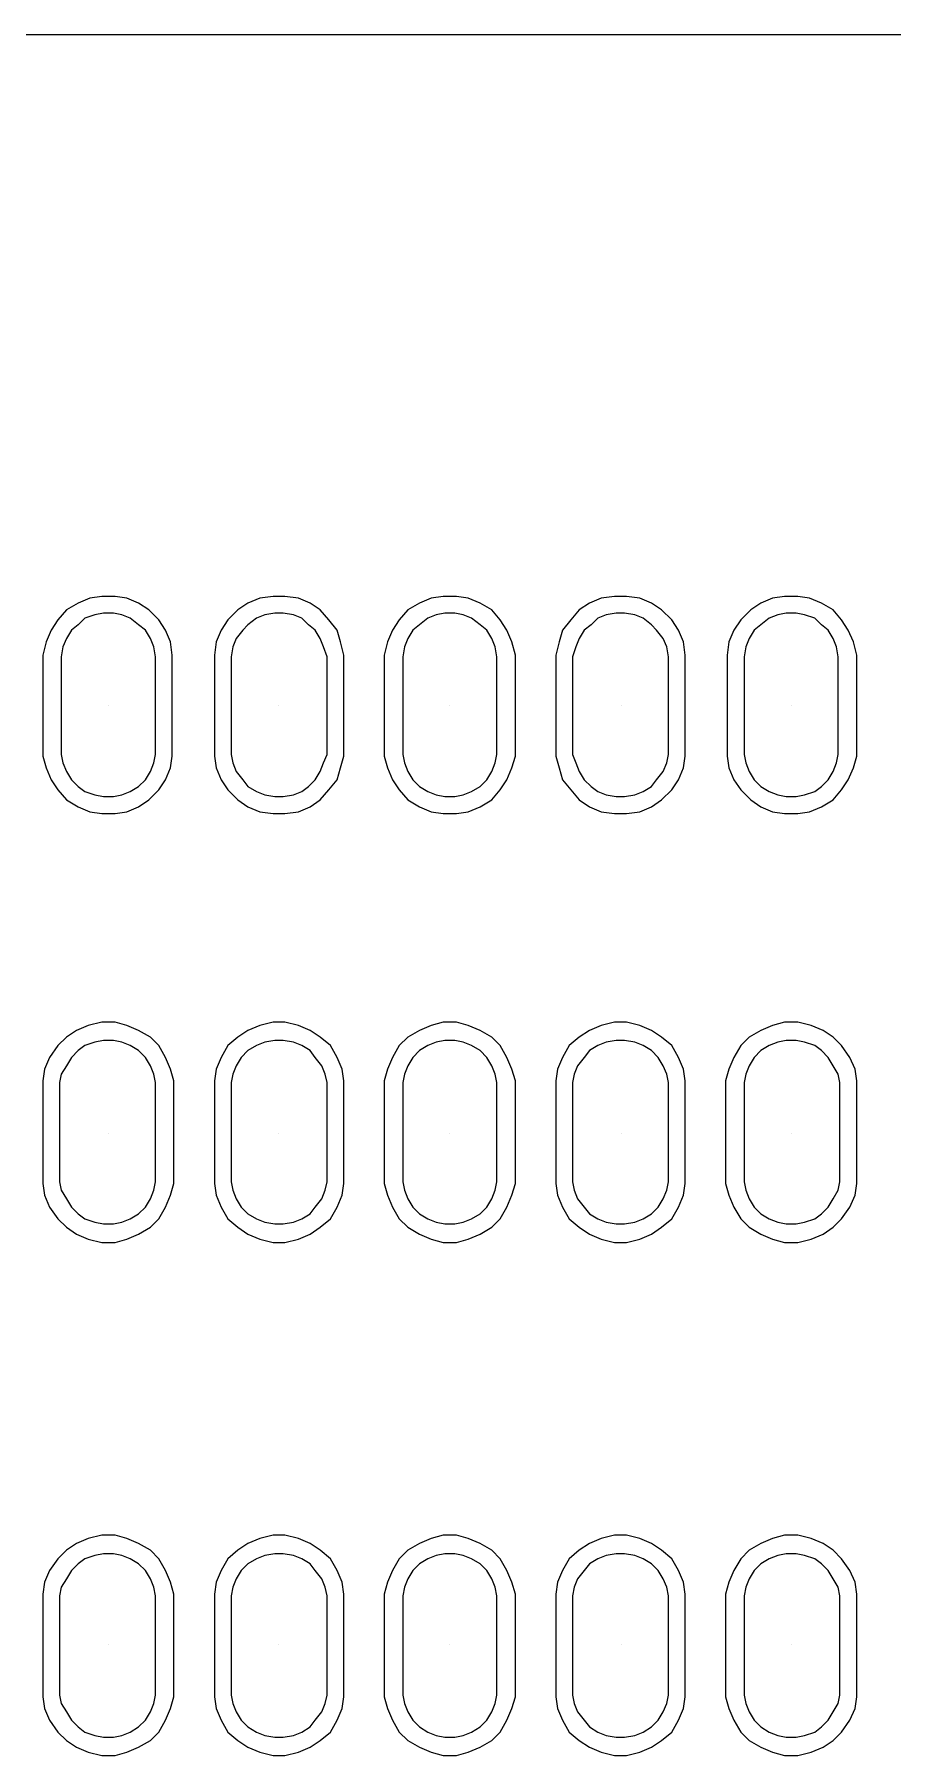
# Model space of a CAD drawing. Extents: x -4564 to 93, y -2074 to 43.
# Drawn here: x -2279 to -1769, y -980 to 43 of the extents above; entities that cross this region are included whole.
import ezdxf

# ---------------------------------------------------------------- set-up
doc = ezdxf.new("R2010")
doc.units = 0
for name, color, linetype in [('1', 1, 'CONTINUOUS'), ('3', 3, 'CONTINUOUS'), ('4', 4, 'CONTINUOUS')]:
    doc.layers.add(name, color=color, linetype=linetype)

msp = doc.modelspace()

# ---------------------------------------------------------------- linework, layer by layer
at = {"layer": '1'}
for p, q in [((-2235, -356), (-2235, -356)), ((-2134, -356), (-2134, -356)), ((-2032, -356), (-2032, -356)), ((-1930, -356), (-1930, -356)), ((-1829, -356), (-1829, -356)), ((-2235, -610), (-2235, -610)), ((-2134, -610), (-2134, -610)), ((-2032, -610), (-2032, -610)), ((-1930, -610), (-1930, -610)), ((-1829, -610), (-1829, -610)), ((-2235, -914), (-2235, -914)), ((-2134, -914), (-2134, -914)), ((-2032, -914), (-2032, -914)), ((-1930, -914), (-1930, -914)), ((-1829, -914), (-1829, -914))]:
    msp.add_line(p, q, dxfattribs=at)
at = {"layer": '3'}
for p, q in [((-4530, 43), (59, 43)), ((-2249, -304), (-2253, -308)), ((-2243, -302), (-2249, -304)), ((-2238, -301), (-2243, -302)), ((-2232, -301), (-2238, -301)), ((-2227, -302), (-2232, -301)), ((-2222, -304), (-2227, -302)), ((-2217, -308), (-2222, -304)), ((-2147, -304), (-2152, -308)), ((-2142, -302), (-2147, -304)), ((-2136, -301), (-2142, -302)), ((-2131, -301), (-2136, -301)), ((-2125, -302), (-2131, -301)), ((-2120, -304), (-2125, -302)), ((-2116, -308), (-2120, -304)), ((-2045, -304), (-2050, -308)), ((-2040, -302), (-2045, -304)), ((-2035, -301), (-2040, -302)), ((-2029, -301), (-2035, -301)), ((-2024, -302), (-2029, -301)), ((-2019, -304), (-2024, -302)), ((-2014, -308), (-2019, -304)), ((-1944, -304), (-1948, -308)), ((-1939, -302), (-1944, -304)), ((-1933, -301), (-1939, -302)), ((-1928, -301), (-1933, -301)), ((-1922, -302), (-1928, -301)), ((-1917, -304), (-1922, -302)), ((-1912, -308), (-1917, -304)), ((-1842, -304), (-1847, -308)), ((-1837, -302), (-1842, -304)), ((-1832, -301), (-1837, -302)), ((-1826, -301), (-1832, -301)), ((-1821, -302), (-1826, -301)), ((-1815, -304), (-1821, -302)), ((-1811, -308), (-1815, -304)), ((-2260, -316), (-2262, -321)), ((-2257, -311), (-2260, -316)), ((-2253, -308), (-2257, -311)), ((-2213, -311), (-2217, -308)), ((-2210, -316), (-2213, -311)), ((-2208, -321), (-2210, -316)), ((-2159, -316), (-2161, -321)), ((-2155, -311), (-2159, -316)), ((-2152, -308), (-2155, -311)), ((-2112, -311), (-2116, -308)), ((-2109, -316), (-2112, -311)), ((-2107, -321), (-2109, -316)), ((-2057, -316), (-2059, -321)), ((-2054, -311), (-2057, -316)), ((-2050, -308), (-2054, -311)), ((-2010, -311), (-2014, -308)), ((-2007, -316), (-2010, -311)), ((-2005, -321), (-2007, -316)), ((-1955, -316), (-1957, -321)), ((-1952, -311), (-1955, -316)), ((-1948, -308), (-1952, -311)), ((-1909, -311), (-1912, -308)), ((-1905, -316), (-1909, -311)), ((-1903, -321), (-1905, -316)), ((-1854, -316), (-1856, -321)), ((-1851, -311), (-1854, -316)), ((-1847, -308), (-1851, -311)), ((-1807, -311), (-1811, -308)), ((-1804, -316), (-1807, -311)), ((-1802, -321), (-1804, -316)), ((-2262, -321), (-2263, -327)), ((-2263, -327), (-2263, -385)), ((-2207, -327), (-2208, -321)), ((-2207, -385), (-2207, -327)), ((-2161, -321), (-2162, -327)), ((-2162, -327), (-2162, -385)), ((-2105, -327), (-2107, -321)), ((-2105, -385), (-2105, -327)), ((-2059, -321), (-2060, -327)), ((-2060, -327), (-2060, -385)), ((-2004, -327), (-2005, -321)), ((-2004, -385), (-2004, -327)), ((-1957, -321), (-1959, -327)), ((-1959, -327), (-1959, -385)), ((-1902, -327), (-1903, -321)), ((-1902, -385), (-1902, -327)), ((-1856, -321), (-1857, -327)), ((-1857, -327), (-1857, -385)), ((-1801, -327), (-1802, -321)), ((-1801, -385), (-1801, -327)), ((-2263, -385), (-2262, -390)), ((-2208, -390), (-2207, -385)), ((-2207, -385), (-2207, -385)), ((-2162, -385), (-2161, -390)), ((-2107, -390), (-2105, -385)), ((-2105, -385), (-2105, -385)), ((-2060, -385), (-2059, -390)), ((-2005, -390), (-2004, -385)), ((-2004, -385), (-2004, -385)), ((-1959, -385), (-1957, -390)), ((-1903, -390), (-1902, -385)), ((-1902, -385), (-1902, -385)), ((-1857, -385), (-1856, -390)), ((-1802, -390), (-1801, -385)), ((-1801, -385), (-1801, -385)), ((-2262, -390), (-2260, -395)), ((-2260, -395), (-2257, -400)), ((-2213, -400), (-2210, -395)), ((-2210, -395), (-2208, -390)), ((-2161, -390), (-2159, -395)), ((-2159, -395), (-2155, -400)), ((-2112, -400), (-2109, -395)), ((-2109, -395), (-2107, -390)), ((-2059, -390), (-2057, -395)), ((-2057, -395), (-2054, -400)), ((-2010, -400), (-2007, -395)), ((-2007, -395), (-2005, -390)), ((-1957, -390), (-1955, -395)), ((-1955, -395), (-1952, -400)), ((-1909, -400), (-1905, -395)), ((-1905, -395), (-1903, -390)), ((-1856, -390), (-1854, -395)), ((-1854, -395), (-1851, -400)), ((-1807, -400), (-1804, -395)), ((-1804, -395), (-1802, -390)), ((-2257, -400), (-2253, -404)), ((-2253, -404), (-2249, -407)), ((-2249, -407), (-2243, -409)), ((-2243, -409), (-2238, -410)), ((-2232, -410), (-2227, -409)), ((-2227, -409), (-2222, -407)), ((-2222, -407), (-2217, -404)), ((-2217, -404), (-2213, -400)), ((-2155, -400), (-2152, -404)), ((-2152, -404), (-2147, -407)), ((-2147, -407), (-2142, -409)), ((-2142, -409), (-2136, -410)), ((-2131, -410), (-2125, -409)), ((-2125, -409), (-2120, -407)), ((-2120, -407), (-2116, -404)), ((-2116, -404), (-2112, -400)), ((-2054, -400), (-2050, -404)), ((-2050, -404), (-2045, -407)), ((-2045, -407), (-2040, -409)), ((-2040, -409), (-2035, -410)), ((-2029, -410), (-2024, -409)), ((-2024, -409), (-2019, -407)), ((-2019, -407), (-2014, -404)), ((-2014, -404), (-2010, -400)), ((-1952, -400), (-1948, -404)), ((-1948, -404), (-1944, -407)), ((-1944, -407), (-1939, -409)), ((-1939, -409), (-1933, -410)), ((-1928, -410), (-1922, -409)), ((-1922, -409), (-1917, -407)), ((-1917, -407), (-1912, -404)), ((-1912, -404), (-1909, -400)), ((-1851, -400), (-1847, -404)), ((-1847, -404), (-1842, -407)), ((-1842, -407), (-1837, -409)), ((-1837, -409), (-1832, -410)), ((-1826, -410), (-1821, -409)), ((-1821, -409), (-1815, -407)), ((-1815, -407), (-1811, -404)), ((-1811, -404), (-1807, -400)), ((-2238, -410), (-2232, -410)), ((-2136, -410), (-2131, -410)), ((-2035, -410), (-2029, -410)), ((-1933, -410), (-1928, -410)), ((-1832, -410), (-1826, -410)), ((-2253, -561), (-2257, -565)), ((-2249, -558), (-2253, -561)), ((-2243, -556), (-2249, -558)), ((-2238, -555), (-2243, -556)), ((-2232, -555), (-2238, -555)), ((-2227, -556), (-2232, -555)), ((-2222, -558), (-2227, -556)), ((-2217, -561), (-2222, -558)), ((-2213, -565), (-2217, -561)), ((-2152, -561), (-2156, -565)), ((-2147, -558), (-2152, -561)), ((-2142, -556), (-2147, -558)), ((-2136, -555), (-2142, -556)), ((-2131, -555), (-2136, -555)), ((-2125, -556), (-2131, -555)), ((-2120, -558), (-2125, -556)), ((-2115, -561), (-2120, -558)), ((-2112, -565), (-2115, -561)), ((-2050, -561), (-2054, -565)), ((-2045, -558), (-2050, -561)), ((-2040, -556), (-2045, -558)), ((-2035, -555), (-2040, -556)), ((-2029, -555), (-2035, -555)), ((-2024, -556), (-2029, -555)), ((-2019, -558), (-2024, -556)), ((-2014, -561), (-2019, -558)), ((-2010, -565), (-2014, -561)), ((-1949, -561), (-1952, -565)), ((-1944, -558), (-1949, -561)), ((-1939, -556), (-1944, -558)), ((-1933, -555), (-1939, -556)), ((-1928, -555), (-1933, -555)), ((-1922, -556), (-1928, -555)), ((-1917, -558), (-1922, -556)), ((-1912, -561), (-1917, -558)), ((-1908, -565), (-1912, -561)), ((-1847, -561), (-1851, -565)), ((-1842, -558), (-1847, -561)), ((-1837, -556), (-1842, -558)), ((-1832, -555), (-1837, -556)), ((-1826, -555), (-1832, -555)), ((-1821, -556), (-1826, -555)), ((-1815, -558), (-1821, -556)), ((-1811, -561), (-1815, -558)), ((-1807, -565), (-1811, -561)), ((-2260, -570), (-2263, -575)), ((-2257, -565), (-2260, -570)), ((-2210, -570), (-2213, -565)), ((-2208, -575), (-2210, -570)), ((-2159, -570), (-2161, -575)), ((-2156, -565), (-2159, -570)), ((-2108, -570), (-2112, -565)), ((-2106, -575), (-2108, -570)), ((-2057, -570), (-2059, -575)), ((-2054, -565), (-2057, -570)), ((-2007, -570), (-2010, -565)), ((-2005, -575), (-2007, -570)), ((-1956, -570), (-1958, -575)), ((-1952, -565), (-1956, -570)), ((-1905, -570), (-1908, -565)), ((-1903, -575), (-1905, -570)), ((-1854, -570), (-1856, -575)), ((-1851, -565), (-1854, -570)), ((-1804, -570), (-1807, -565)), ((-1801, -575), (-1804, -570)), ((-2263, -575), (-2264, -580)), ((-2264, -580), (-2264, -639)), ((-2207, -580), (-2208, -575)), ((-2207, -639), (-2207, -580)), ((-2161, -575), (-2162, -580)), ((-2162, -580), (-2162, -639)), ((-2105, -580), (-2106, -575)), ((-2105, -639), (-2105, -580)), ((-2059, -575), (-2060, -580)), ((-2060, -580), (-2060, -639)), ((-2004, -580), (-2005, -575)), ((-2004, -639), (-2004, -580)), ((-1958, -575), (-1959, -580)), ((-1959, -580), (-1959, -639)), ((-1902, -580), (-1903, -575)), ((-1902, -639), (-1902, -580)), ((-1856, -575), (-1857, -580)), ((-1857, -580), (-1857, -639)), ((-1800, -580), (-1801, -575)), ((-1800, -639), (-1800, -580)), ((-2264, -639), (-2263, -644)), ((-2263, -644), (-2260, -649)), ((-2210, -649), (-2208, -644)), ((-2208, -644), (-2207, -639)), ((-2207, -639), (-2207, -639)), ((-2162, -639), (-2161, -644)), ((-2161, -644), (-2159, -649)), ((-2108, -649), (-2106, -644)), ((-2106, -644), (-2105, -639)), ((-2105, -639), (-2105, -639)), ((-2060, -639), (-2059, -644)), ((-2059, -644), (-2057, -649)), ((-2007, -649), (-2005, -644)), ((-2005, -644), (-2004, -639)), ((-2004, -639), (-2004, -639)), ((-1959, -639), (-1958, -644)), ((-1958, -644), (-1956, -649)), ((-1905, -649), (-1903, -644)), ((-1903, -644), (-1902, -639)), ((-1902, -639), (-1902, -639)), ((-1857, -639), (-1856, -644)), ((-1856, -644), (-1854, -649)), ((-1804, -649), (-1801, -644)), ((-1801, -644), (-1800, -639)), ((-1800, -639), (-1800, -639)), ((-2260, -649), (-2257, -654)), ((-2257, -654), (-2253, -658)), ((-2217, -658), (-2213, -654)), ((-2213, -654), (-2210, -649)), ((-2159, -649), (-2156, -654)), ((-2156, -654), (-2152, -658)), ((-2115, -658), (-2112, -654)), ((-2112, -654), (-2108, -649)), ((-2057, -649), (-2054, -654)), ((-2054, -654), (-2050, -658)), ((-2014, -658), (-2010, -654)), ((-2010, -654), (-2007, -649)), ((-1956, -649), (-1952, -654)), ((-1952, -654), (-1949, -658)), ((-1912, -658), (-1908, -654)), ((-1908, -654), (-1905, -649)), ((-1854, -649), (-1851, -654)), ((-1851, -654), (-1847, -658)), ((-1811, -658), (-1807, -654)), ((-1807, -654), (-1804, -649)), ((-2253, -658), (-2249, -661)), ((-2249, -661), (-2243, -663)), ((-2243, -663), (-2238, -664)), ((-2238, -664), (-2232, -664)), ((-2232, -664), (-2227, -663)), ((-2227, -663), (-2222, -661)), ((-2222, -661), (-2217, -658)), ((-2152, -658), (-2147, -661)), ((-2147, -661), (-2142, -663)), ((-2142, -663), (-2136, -664)), ((-2136, -664), (-2131, -664)), ((-2131, -664), (-2125, -663)), ((-2125, -663), (-2120, -661)), ((-2120, -661), (-2115, -658)), ((-2050, -658), (-2045, -661)), ((-2045, -661), (-2040, -663)), ((-2040, -663), (-2035, -664)), ((-2035, -664), (-2029, -664)), ((-2029, -664), (-2024, -663)), ((-2024, -663), (-2019, -661)), ((-2019, -661), (-2014, -658)), ((-1949, -658), (-1944, -661)), ((-1944, -661), (-1939, -663)), ((-1939, -663), (-1933, -664)), ((-1933, -664), (-1928, -664)), ((-1928, -664), (-1922, -663)), ((-1922, -663), (-1917, -661)), ((-1917, -661), (-1912, -658)), ((-1847, -658), (-1842, -661)), ((-1842, -661), (-1837, -663)), ((-1837, -663), (-1832, -664)), ((-1832, -664), (-1826, -664)), ((-1826, -664), (-1821, -663)), ((-1821, -663), (-1815, -661)), ((-1815, -661), (-1811, -658)), ((-2253, -866), (-2257, -870)), ((-2249, -863), (-2253, -866)), ((-2243, -861), (-2249, -863)), ((-2238, -860), (-2243, -861)), ((-2232, -860), (-2238, -860)), ((-2227, -861), (-2232, -860)), ((-2222, -863), (-2227, -861)), ((-2217, -866), (-2222, -863)), ((-2213, -870), (-2217, -866)), ((-2152, -866), (-2156, -870)), ((-2147, -863), (-2152, -866)), ((-2142, -861), (-2147, -863)), ((-2136, -860), (-2142, -861)), ((-2131, -860), (-2136, -860)), ((-2125, -861), (-2131, -860)), ((-2120, -863), (-2125, -861)), ((-2115, -866), (-2120, -863)), ((-2112, -870), (-2115, -866)), ((-2050, -866), (-2054, -870)), ((-2045, -863), (-2050, -866)), ((-2040, -861), (-2045, -863)), ((-2035, -860), (-2040, -861)), ((-2029, -860), (-2035, -860)), ((-2024, -861), (-2029, -860)), ((-2019, -863), (-2024, -861)), ((-2014, -866), (-2019, -863)), ((-2010, -870), (-2014, -866)), ((-1949, -866), (-1952, -870)), ((-1944, -863), (-1949, -866)), ((-1939, -861), (-1944, -863)), ((-1933, -860), (-1939, -861)), ((-1928, -860), (-1933, -860)), ((-1922, -861), (-1928, -860)), ((-1917, -863), (-1922, -861)), ((-1912, -866), (-1917, -863)), ((-1908, -870), (-1912, -866)), ((-1847, -866), (-1851, -870)), ((-1842, -863), (-1847, -866)), ((-1837, -861), (-1842, -863)), ((-1832, -860), (-1837, -861)), ((-1826, -860), (-1832, -860)), ((-1821, -861), (-1826, -860)), ((-1815, -863), (-1821, -861)), ((-1811, -866), (-1815, -863)), ((-1807, -870), (-1811, -866)), ((-2260, -875), (-2263, -880)), ((-2257, -870), (-2260, -875)), ((-2210, -875), (-2213, -870)), ((-2208, -880), (-2210, -875)), ((-2159, -875), (-2161, -880)), ((-2156, -870), (-2159, -875)), ((-2108, -875), (-2112, -870)), ((-2106, -880), (-2108, -875)), ((-2057, -875), (-2059, -880)), ((-2054, -870), (-2057, -875)), ((-2007, -875), (-2010, -870)), ((-2005, -880), (-2007, -875)), ((-1956, -875), (-1958, -880)), ((-1952, -870), (-1956, -875)), ((-1905, -875), (-1908, -870)), ((-1903, -880), (-1905, -875)), ((-1854, -875), (-1856, -880)), ((-1851, -870), (-1854, -875)), ((-1804, -875), (-1807, -870)), ((-1801, -880), (-1804, -875)), ((-2263, -880), (-2264, -885)), ((-2264, -885), (-2264, -944)), ((-2207, -885), (-2208, -880)), ((-2207, -944), (-2207, -885)), ((-2161, -880), (-2162, -885)), ((-2162, -885), (-2162, -944)), ((-2105, -885), (-2106, -880)), ((-2105, -944), (-2105, -885)), ((-2059, -880), (-2060, -885)), ((-2060, -885), (-2060, -944)), ((-2004, -885), (-2005, -880)), ((-2004, -944), (-2004, -885)), ((-1958, -880), (-1959, -885)), ((-1959, -885), (-1959, -944)), ((-1902, -885), (-1903, -880)), ((-1902, -944), (-1902, -885)), ((-1856, -880), (-1857, -885)), ((-1857, -885), (-1857, -944)), ((-1800, -885), (-1801, -880)), ((-1800, -944), (-1800, -885)), ((-2264, -944), (-2263, -949)), ((-2263, -949), (-2260, -954)), ((-2210, -954), (-2208, -949)), ((-2208, -949), (-2207, -944)), ((-2207, -944), (-2207, -944)), ((-2162, -944), (-2161, -949)), ((-2161, -949), (-2159, -954)), ((-2108, -954), (-2106, -949)), ((-2106, -949), (-2105, -944)), ((-2105, -944), (-2105, -944)), ((-2060, -944), (-2059, -949)), ((-2059, -949), (-2057, -954)), ((-2007, -954), (-2005, -949)), ((-2005, -949), (-2004, -944)), ((-2004, -944), (-2004, -944)), ((-1959, -944), (-1958, -949)), ((-1958, -949), (-1956, -954)), ((-1905, -954), (-1903, -949)), ((-1903, -949), (-1902, -944)), ((-1902, -944), (-1902, -944)), ((-1857, -944), (-1856, -949)), ((-1856, -949), (-1854, -954)), ((-1804, -954), (-1801, -949)), ((-1801, -949), (-1800, -944)), ((-1800, -944), (-1800, -944)), ((-2260, -954), (-2257, -959)), ((-2257, -959), (-2253, -963)), ((-2217, -963), (-2213, -959)), ((-2213, -959), (-2210, -954)), ((-2159, -954), (-2156, -959)), ((-2156, -959), (-2152, -963)), ((-2115, -963), (-2112, -959)), ((-2112, -959), (-2108, -954)), ((-2057, -954), (-2054, -959)), ((-2054, -959), (-2050, -963)), ((-2014, -963), (-2010, -959)), ((-2010, -959), (-2007, -954)), ((-1956, -954), (-1952, -959)), ((-1952, -959), (-1949, -963)), ((-1912, -963), (-1908, -959)), ((-1908, -959), (-1905, -954)), ((-1854, -954), (-1851, -959)), ((-1851, -959), (-1847, -963)), ((-1811, -963), (-1807, -959)), ((-1807, -959), (-1804, -954)), ((-2253, -963), (-2249, -966)), ((-2249, -966), (-2243, -968)), ((-2243, -968), (-2238, -969)), ((-2238, -969), (-2232, -969)), ((-2232, -969), (-2227, -968)), ((-2227, -968), (-2222, -966)), ((-2222, -966), (-2217, -963)), ((-2152, -963), (-2147, -966)), ((-2147, -966), (-2142, -968)), ((-2142, -968), (-2136, -969)), ((-2136, -969), (-2131, -969)), ((-2131, -969), (-2125, -968)), ((-2125, -968), (-2120, -966)), ((-2120, -966), (-2115, -963)), ((-2050, -963), (-2045, -966)), ((-2045, -966), (-2040, -968)), ((-2040, -968), (-2035, -969)), ((-2035, -969), (-2029, -969)), ((-2029, -969), (-2024, -968)), ((-2024, -968), (-2019, -966)), ((-2019, -966), (-2014, -963)), ((-1949, -963), (-1944, -966)), ((-1944, -966), (-1939, -968)), ((-1939, -968), (-1933, -969)), ((-1933, -969), (-1928, -969)), ((-1928, -969), (-1922, -968)), ((-1922, -968), (-1917, -966)), ((-1917, -966), (-1912, -963)), ((-1847, -963), (-1842, -966)), ((-1842, -966), (-1837, -968)), ((-1837, -968), (-1832, -969)), ((-1832, -969), (-1826, -969)), ((-1826, -969), (-1821, -968)), ((-1821, -968), (-1815, -966)), ((-1815, -966), (-1811, -963))]:
    msp.add_line(p, q, dxfattribs=at)
at = {"layer": '4'}
for p, q in [((-4530, 43), (59, 43)), ((-2253, -295), (-2260, -299)), ((-2246, -292), (-2253, -295)), ((-2239, -291), (-2246, -292)), ((-2231, -291), (-2239, -291)), ((-2224, -292), (-2231, -291)), ((-2217, -295), (-2224, -292)), ((-2211, -299), (-2217, -295)), ((-2152, -295), (-2158, -299)), ((-2145, -292), (-2152, -295)), ((-2137, -291), (-2145, -292)), ((-2130, -291), (-2137, -291)), ((-2122, -292), (-2130, -291)), ((-2115, -295), (-2122, -292)), ((-2109, -299), (-2115, -295)), ((-2050, -295), (-2057, -299)), ((-2043, -292), (-2050, -295)), ((-2036, -291), (-2043, -292)), ((-2028, -291), (-2036, -291)), ((-2021, -292), (-2028, -291)), ((-2014, -295), (-2021, -292)), ((-2007, -299), (-2014, -295)), ((-1949, -295), (-1955, -299)), ((-1942, -292), (-1949, -295)), ((-1934, -291), (-1942, -292)), ((-1927, -291), (-1934, -291)), ((-1919, -292), (-1927, -291)), ((-1912, -295), (-1919, -292)), ((-1906, -299), (-1912, -295)), ((-1847, -295), (-1853, -299)), ((-1840, -292), (-1847, -295)), ((-1833, -291), (-1840, -292)), ((-1825, -291), (-1833, -291)), ((-1818, -292), (-1825, -291)), ((-1811, -295), (-1818, -292)), ((-1804, -299), (-1811, -295)), ((-2265, -305), (-2269, -311)), ((-2260, -299), (-2265, -305)), ((-2205, -305), (-2211, -299)), ((-2201, -311), (-2205, -305)), ((-2164, -305), (-2168, -311)), ((-2158, -299), (-2164, -305)), ((-2104, -305), (-2109, -299)), ((-2099, -311), (-2104, -305)), ((-2062, -305), (-2066, -311)), ((-2057, -299), (-2062, -305)), ((-2002, -305), (-2007, -299)), ((-1998, -311), (-2002, -305)), ((-1960, -305), (-1965, -311)), ((-1955, -299), (-1960, -305)), ((-1900, -305), (-1906, -299)), ((-1896, -311), (-1900, -305)), ((-1859, -305), (-1863, -311)), ((-1853, -299), (-1859, -305)), ((-1799, -305), (-1804, -299)), ((-1795, -311), (-1799, -305)), ((-2269, -311), (-2272, -318)), ((-2198, -318), (-2201, -311)), ((-2168, -311), (-2171, -318)), ((-2097, -318), (-2099, -311)), ((-2066, -311), (-2069, -318)), ((-1995, -318), (-1998, -311)), ((-1965, -311), (-1967, -318)), ((-1893, -318), (-1896, -311)), ((-1863, -311), (-1866, -318)), ((-1792, -318), (-1795, -311)), ((-2272, -318), (-2274, -326)), ((-2274, -326), (-2274, -386)), ((-2197, -326), (-2198, -318)), ((-2197, -386), (-2197, -326)), ((-2171, -318), (-2172, -326)), ((-2172, -326), (-2172, -386)), ((-2095, -326), (-2097, -318)), ((-2095, -386), (-2095, -326)), ((-2069, -318), (-2071, -326)), ((-2071, -326), (-2071, -386)), ((-1993, -326), (-1995, -318)), ((-1993, -386), (-1993, -326)), ((-1967, -318), (-1969, -326)), ((-1969, -326), (-1969, -386)), ((-1892, -326), (-1893, -318)), ((-1892, -386), (-1892, -326)), ((-1866, -318), (-1867, -326)), ((-1867, -326), (-1867, -386)), ((-1790, -326), (-1792, -318)), ((-1790, -386), (-1790, -326)), ((-2274, -386), (-2272, -393)), ((-2198, -393), (-2197, -386)), ((-2197, -386), (-2197, -386)), ((-2172, -386), (-2171, -393)), ((-2097, -393), (-2095, -386)), ((-2095, -386), (-2095, -386)), ((-2071, -386), (-2069, -393)), ((-1995, -393), (-1993, -386)), ((-1993, -386), (-1993, -386)), ((-1969, -386), (-1967, -393)), ((-1893, -393), (-1892, -386)), ((-1892, -386), (-1892, -386)), ((-1867, -386), (-1866, -393)), ((-1792, -393), (-1790, -386)), ((-1790, -386), (-1790, -386)), ((-2272, -393), (-2269, -400)), ((-2201, -400), (-2198, -393)), ((-2171, -393), (-2168, -400)), ((-2099, -400), (-2097, -393)), ((-2069, -393), (-2066, -400)), ((-1998, -400), (-1995, -393)), ((-1967, -393), (-1965, -400)), ((-1896, -400), (-1893, -393)), ((-1866, -393), (-1863, -400)), ((-1795, -400), (-1792, -393)), ((-2269, -400), (-2265, -406)), ((-2265, -406), (-2260, -412)), ((-2211, -412), (-2205, -406)), ((-2205, -406), (-2201, -400)), ((-2168, -400), (-2164, -406)), ((-2164, -406), (-2158, -412)), ((-2109, -412), (-2104, -406)), ((-2104, -406), (-2099, -400)), ((-2066, -400), (-2062, -406)), ((-2062, -406), (-2057, -412)), ((-2007, -412), (-2002, -406)), ((-2002, -406), (-1998, -400)), ((-1965, -400), (-1960, -406)), ((-1960, -406), (-1955, -412)), ((-1906, -412), (-1900, -406)), ((-1900, -406), (-1896, -400)), ((-1863, -400), (-1859, -406)), ((-1859, -406), (-1853, -412)), ((-1804, -412), (-1799, -406)), ((-1799, -406), (-1795, -400)), ((-2260, -412), (-2253, -416)), ((-2253, -416), (-2246, -419)), ((-2246, -419), (-2239, -420)), ((-2231, -420), (-2224, -419)), ((-2224, -419), (-2217, -416)), ((-2217, -416), (-2211, -412)), ((-2158, -412), (-2152, -416)), ((-2152, -416), (-2145, -419)), ((-2145, -419), (-2137, -420)), ((-2130, -420), (-2122, -419)), ((-2122, -419), (-2115, -416)), ((-2115, -416), (-2109, -412)), ((-2057, -412), (-2050, -416)), ((-2050, -416), (-2043, -419)), ((-2043, -419), (-2036, -420)), ((-2028, -420), (-2021, -419)), ((-2021, -419), (-2014, -416)), ((-2014, -416), (-2007, -412)), ((-1955, -412), (-1949, -416)), ((-1949, -416), (-1942, -419)), ((-1942, -419), (-1934, -420)), ((-1927, -420), (-1919, -419)), ((-1919, -419), (-1912, -416)), ((-1912, -416), (-1906, -412)), ((-1853, -412), (-1847, -416)), ((-1847, -416), (-1840, -419)), ((-1840, -419), (-1833, -420)), ((-1825, -420), (-1818, -419)), ((-1818, -419), (-1811, -416)), ((-1811, -416), (-1804, -412)), ((-2239, -420), (-2231, -420)), ((-2137, -420), (-2130, -420)), ((-2036, -420), (-2028, -420)), ((-1934, -420), (-1927, -420)), ((-1833, -420), (-1825, -420)), ((-2254, -549), (-2260, -553)), ((-2247, -546), (-2254, -549)), ((-2239, -544), (-2247, -546)), ((-2231, -544), (-2239, -544)), ((-2224, -546), (-2231, -544)), ((-2217, -549), (-2224, -546)), ((-2210, -553), (-2217, -549)), ((-2152, -549), (-2158, -553)), ((-2145, -546), (-2152, -549)), ((-2137, -544), (-2145, -546)), ((-2130, -544), (-2137, -544)), ((-2122, -546), (-2130, -544)), ((-2115, -549), (-2122, -546)), ((-2109, -553), (-2115, -549)), ((-2050, -549), (-2057, -553)), ((-2043, -546), (-2050, -549)), ((-2036, -544), (-2043, -546)), ((-2028, -544), (-2036, -544)), ((-2021, -546), (-2028, -544)), ((-2014, -549), (-2021, -546)), ((-2007, -553), (-2014, -549)), ((-1949, -549), (-1955, -553)), ((-1942, -546), (-1949, -549)), ((-1934, -544), (-1942, -546)), ((-1927, -544), (-1934, -544)), ((-1919, -546), (-1927, -544)), ((-1912, -549), (-1919, -546)), ((-1906, -553), (-1912, -549)), ((-1847, -549), (-1854, -553)), ((-1840, -546), (-1847, -549)), ((-1833, -544), (-1840, -546)), ((-1825, -544), (-1833, -544)), ((-1817, -546), (-1825, -544)), ((-1810, -549), (-1817, -546)), ((-1804, -553), (-1810, -549)), ((-2265, -558), (-2270, -565)), ((-2260, -553), (-2265, -558)), ((-2205, -558), (-2210, -553)), ((-2201, -565), (-2205, -558)), ((-2164, -558), (-2168, -565)), ((-2158, -553), (-2164, -558)), ((-2103, -558), (-2109, -553)), ((-2099, -565), (-2103, -558)), ((-2062, -558), (-2066, -565)), ((-2057, -553), (-2062, -558)), ((-2002, -558), (-2007, -553)), ((-1998, -565), (-2002, -558)), ((-1961, -558), (-1965, -565)), ((-1955, -553), (-1961, -558)), ((-1900, -558), (-1906, -553)), ((-1896, -565), (-1900, -558)), ((-1859, -558), (-1863, -565)), ((-1854, -553), (-1859, -558)), ((-1799, -558), (-1804, -553)), ((-1794, -565), (-1799, -558)), ((-2273, -572), (-2274, -579)), ((-2270, -565), (-2273, -572)), ((-2198, -572), (-2201, -565)), ((-2196, -579), (-2198, -572)), ((-2171, -572), (-2172, -579)), ((-2168, -565), (-2171, -572)), ((-2096, -572), (-2099, -565)), ((-2095, -579), (-2096, -572)), ((-2069, -572), (-2071, -579)), ((-2066, -565), (-2069, -572)), ((-1995, -572), (-1998, -565)), ((-1993, -579), (-1995, -572)), ((-1968, -572), (-1969, -579)), ((-1965, -565), (-1968, -572)), ((-1893, -572), (-1896, -565)), ((-1892, -579), (-1893, -572)), ((-1866, -572), (-1868, -579)), ((-1863, -565), (-1866, -572)), ((-1791, -572), (-1794, -565)), ((-1790, -579), (-1791, -572)), ((-2274, -579), (-2274, -640)), ((-2196, -640), (-2196, -579)), ((-2172, -579), (-2172, -640)), ((-2095, -640), (-2095, -579)), ((-2071, -579), (-2071, -640)), ((-1993, -640), (-1993, -579)), ((-1969, -579), (-1969, -640)), ((-1892, -640), (-1892, -579)), ((-1868, -579), (-1868, -640)), ((-1790, -640), (-1790, -579)), ((-2274, -640), (-2273, -647)), ((-2198, -647), (-2196, -640)), ((-2196, -640), (-2196, -640)), ((-2172, -640), (-2171, -647)), ((-2096, -647), (-2095, -640)), ((-2095, -640), (-2095, -640)), ((-2071, -640), (-2069, -647)), ((-1995, -647), (-1993, -640)), ((-1993, -640), (-1993, -640)), ((-1969, -640), (-1968, -647)), ((-1893, -647), (-1892, -640)), ((-1892, -640), (-1892, -640)), ((-1868, -640), (-1866, -647)), ((-1791, -647), (-1790, -640)), ((-1790, -640), (-1790, -640)), ((-2273, -647), (-2270, -654)), ((-2270, -654), (-2265, -661)), ((-2205, -661), (-2201, -654)), ((-2201, -654), (-2198, -647)), ((-2171, -647), (-2168, -654)), ((-2168, -654), (-2164, -661)), ((-2103, -661), (-2099, -654)), ((-2099, -654), (-2096, -647)), ((-2069, -647), (-2066, -654)), ((-2066, -654), (-2062, -661)), ((-2002, -661), (-1998, -654)), ((-1998, -654), (-1995, -647)), ((-1968, -647), (-1965, -654)), ((-1965, -654), (-1961, -661)), ((-1900, -661), (-1896, -654)), ((-1896, -654), (-1893, -647)), ((-1866, -647), (-1863, -654)), ((-1863, -654), (-1859, -661)), ((-1799, -661), (-1794, -654)), ((-1794, -654), (-1791, -647)), ((-2265, -661), (-2260, -666)), ((-2210, -666), (-2205, -661)), ((-2164, -661), (-2158, -666)), ((-2109, -666), (-2103, -661)), ((-2062, -661), (-2057, -666)), ((-2007, -666), (-2002, -661)), ((-1961, -661), (-1955, -666)), ((-1906, -666), (-1900, -661)), ((-1859, -661), (-1854, -666)), ((-1804, -666), (-1799, -661)), ((-2260, -666), (-2254, -670)), ((-2254, -670), (-2247, -673)), ((-2247, -673), (-2239, -675)), ((-2239, -675), (-2231, -675)), ((-2231, -675), (-2224, -673)), ((-2224, -673), (-2217, -670)), ((-2217, -670), (-2210, -666)), ((-2158, -666), (-2152, -670)), ((-2152, -670), (-2145, -673)), ((-2145, -673), (-2137, -675)), ((-2137, -675), (-2130, -675)), ((-2130, -675), (-2122, -673)), ((-2122, -673), (-2115, -670)), ((-2115, -670), (-2109, -666)), ((-2057, -666), (-2050, -670)), ((-2050, -670), (-2043, -673)), ((-2043, -673), (-2036, -675)), ((-2036, -675), (-2028, -675)), ((-2028, -675), (-2021, -673)), ((-2021, -673), (-2014, -670)), ((-2014, -670), (-2007, -666)), ((-1955, -666), (-1949, -670)), ((-1949, -670), (-1942, -673)), ((-1942, -673), (-1934, -675)), ((-1934, -675), (-1927, -675)), ((-1927, -675), (-1919, -673)), ((-1919, -673), (-1912, -670)), ((-1912, -670), (-1906, -666)), ((-1854, -666), (-1847, -670)), ((-1847, -670), (-1840, -673)), ((-1840, -673), (-1833, -675)), ((-1833, -675), (-1825, -675)), ((-1825, -675), (-1817, -673)), ((-1817, -673), (-1810, -670)), ((-1810, -670), (-1804, -666)), ((-2239, -849), (-2247, -851)), ((-2231, -849), (-2239, -849)), ((-2224, -851), (-2231, -849)), ((-2137, -849), (-2145, -851)), ((-2130, -849), (-2137, -849)), ((-2122, -851), (-2130, -849)), ((-2036, -849), (-2043, -851)), ((-2028, -849), (-2036, -849)), ((-2021, -851), (-2028, -849)), ((-1934, -849), (-1942, -851)), ((-1927, -849), (-1934, -849)), ((-1919, -851), (-1927, -849)), ((-1833, -849), (-1840, -851)), ((-1825, -849), (-1833, -849)), ((-1817, -851), (-1825, -849)), ((-2260, -858), (-2265, -863)), ((-2254, -854), (-2260, -858)), ((-2247, -851), (-2254, -854)), ((-2217, -854), (-2224, -851)), ((-2210, -858), (-2217, -854)), ((-2205, -863), (-2210, -858)), ((-2158, -858), (-2164, -863)), ((-2152, -854), (-2158, -858)), ((-2145, -851), (-2152, -854)), ((-2115, -854), (-2122, -851)), ((-2109, -858), (-2115, -854)), ((-2103, -863), (-2109, -858)), ((-2057, -858), (-2062, -863)), ((-2050, -854), (-2057, -858)), ((-2043, -851), (-2050, -854)), ((-2014, -854), (-2021, -851)), ((-2007, -858), (-2014, -854)), ((-2002, -863), (-2007, -858)), ((-1955, -858), (-1961, -863)), ((-1949, -854), (-1955, -858)), ((-1942, -851), (-1949, -854)), ((-1912, -854), (-1919, -851)), ((-1906, -858), (-1912, -854)), ((-1900, -863), (-1906, -858)), ((-1854, -858), (-1859, -863)), ((-1847, -854), (-1854, -858)), ((-1840, -851), (-1847, -854)), ((-1810, -854), (-1817, -851)), ((-1804, -858), (-1810, -854)), ((-1799, -863), (-1804, -858)), ((-2265, -863), (-2270, -870)), ((-2201, -870), (-2205, -863)), ((-2164, -863), (-2168, -870)), ((-2099, -870), (-2103, -863)), ((-2062, -863), (-2066, -870)), ((-1998, -870), (-2002, -863)), ((-1961, -863), (-1965, -870)), ((-1896, -870), (-1900, -863)), ((-1859, -863), (-1863, -870)), ((-1794, -870), (-1799, -863)), ((-2273, -877), (-2274, -884)), ((-2270, -870), (-2273, -877)), ((-2198, -877), (-2201, -870)), ((-2196, -884), (-2198, -877)), ((-2171, -877), (-2172, -884)), ((-2168, -870), (-2171, -877)), ((-2096, -877), (-2099, -870)), ((-2095, -884), (-2096, -877)), ((-2069, -877), (-2071, -884)), ((-2066, -870), (-2069, -877)), ((-1995, -877), (-1998, -870)), ((-1993, -884), (-1995, -877)), ((-1968, -877), (-1969, -884)), ((-1965, -870), (-1968, -877)), ((-1893, -877), (-1896, -870)), ((-1892, -884), (-1893, -877)), ((-1866, -877), (-1868, -884)), ((-1863, -870), (-1866, -877)), ((-1791, -877), (-1794, -870)), ((-1790, -884), (-1791, -877)), ((-2274, -884), (-2274, -945)), ((-2196, -945), (-2196, -884)), ((-2172, -884), (-2172, -945)), ((-2095, -945), (-2095, -884)), ((-2071, -884), (-2071, -945)), ((-1993, -945), (-1993, -884)), ((-1969, -884), (-1969, -945)), ((-1892, -945), (-1892, -884)), ((-1868, -884), (-1868, -945)), ((-1790, -945), (-1790, -884)), ((-2274, -945), (-2273, -952)), ((-2198, -952), (-2196, -945)), ((-2196, -945), (-2196, -945)), ((-2172, -945), (-2171, -952)), ((-2096, -952), (-2095, -945)), ((-2095, -945), (-2095, -945)), ((-2071, -945), (-2069, -952)), ((-1995, -952), (-1993, -945)), ((-1993, -945), (-1993, -945)), ((-1969, -945), (-1968, -952)), ((-1893, -952), (-1892, -945)), ((-1892, -945), (-1892, -945)), ((-1868, -945), (-1866, -952)), ((-1791, -952), (-1790, -945)), ((-1790, -945), (-1790, -945)), ((-2273, -952), (-2270, -959)), ((-2270, -959), (-2265, -966)), ((-2205, -966), (-2201, -959)), ((-2201, -959), (-2198, -952)), ((-2171, -952), (-2168, -959)), ((-2168, -959), (-2164, -966)), ((-2103, -966), (-2099, -959)), ((-2099, -959), (-2096, -952)), ((-2069, -952), (-2066, -959)), ((-2066, -959), (-2062, -966)), ((-2002, -966), (-1998, -959)), ((-1998, -959), (-1995, -952)), ((-1968, -952), (-1965, -959)), ((-1965, -959), (-1961, -966)), ((-1900, -966), (-1896, -959)), ((-1896, -959), (-1893, -952)), ((-1866, -952), (-1863, -959)), ((-1863, -959), (-1859, -966)), ((-1799, -966), (-1794, -959)), ((-1794, -959), (-1791, -952)), ((-2265, -966), (-2260, -971)), ((-2260, -971), (-2254, -975)), ((-2217, -975), (-2210, -971)), ((-2210, -971), (-2205, -966)), ((-2164, -966), (-2158, -971)), ((-2158, -971), (-2152, -975)), ((-2115, -975), (-2109, -971)), ((-2109, -971), (-2103, -966)), ((-2062, -966), (-2057, -971)), ((-2057, -971), (-2050, -975)), ((-2014, -975), (-2007, -971)), ((-2007, -971), (-2002, -966)), ((-1961, -966), (-1955, -971)), ((-1955, -971), (-1949, -975)), ((-1912, -975), (-1906, -971)), ((-1906, -971), (-1900, -966)), ((-1859, -966), (-1854, -971)), ((-1854, -971), (-1847, -975)), ((-1810, -975), (-1804, -971)), ((-1804, -971), (-1799, -966)), ((-2254, -975), (-2247, -978)), ((-2247, -978), (-2239, -980)), ((-2239, -980), (-2231, -980)), ((-2231, -980), (-2224, -978)), ((-2224, -978), (-2217, -975)), ((-2152, -975), (-2145, -978)), ((-2145, -978), (-2137, -980)), ((-2137, -980), (-2130, -980)), ((-2130, -980), (-2122, -978)), ((-2122, -978), (-2115, -975)), ((-2050, -975), (-2043, -978)), ((-2043, -978), (-2036, -980)), ((-2036, -980), (-2028, -980)), ((-2028, -980), (-2021, -978)), ((-2021, -978), (-2014, -975)), ((-1949, -975), (-1942, -978)), ((-1942, -978), (-1934, -980)), ((-1934, -980), (-1927, -980)), ((-1927, -980), (-1919, -978)), ((-1919, -978), (-1912, -975)), ((-1847, -975), (-1840, -978)), ((-1840, -978), (-1833, -980)), ((-1833, -980), (-1825, -980)), ((-1825, -980), (-1817, -978)), ((-1817, -978), (-1810, -975))]:
    msp.add_line(p, q, dxfattribs=at)

doc.saveas('drawing.dxf')
